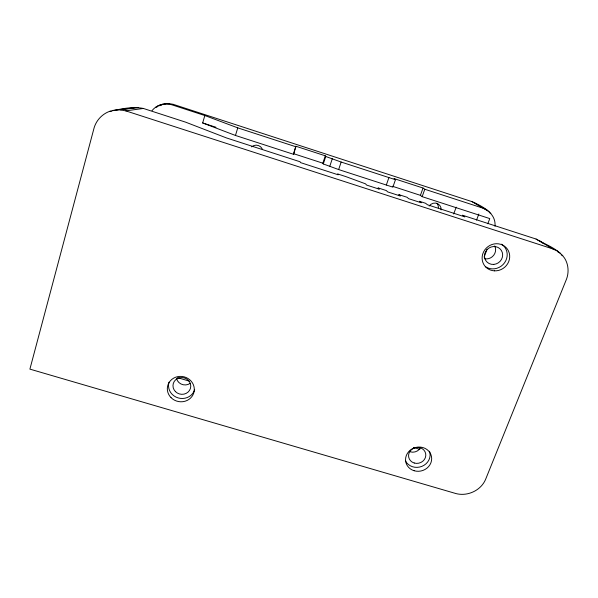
<?xml version="1.0" encoding="UTF-8"?>
<svg xmlns="http://www.w3.org/2000/svg" width="598" height="598" viewBox="0 0 598 598"><rect width="100%" height="100%" fill="white"/><g stroke="black" fill="none" stroke-linecap="round" stroke-linejoin="round"><path stroke-width="0.9" d="M494.965 226.283C496.392 212.903 482.063 206.25 472.046 201.646L173.3 104.358L169.481 103.648L164.637 103.947L169.481 103.648M293.663 154.336L293.521 153.671L322.86 163.194L323.301 163.949L338.647 169.563L392.864 187.144L395.457 179.706L341.152 162.043L325.753 156.489L325.29 155.801L295.898 146.241L293.663 154.336L235.463 135.454L202.655 122.949L204.837 115.534L171.334 104.628L167.447 103.903M235.463 135.454L237.765 127.86L204.837 115.534M293.79 152.849L295.898 146.241M322.86 163.194L325.29 155.801M323.301 163.949L325.753 156.489M329.857 166.08L332.324 158.627M338.647 169.563L341.152 162.043M386.323 185.029L388.909 177.576M487.819 223.757L489.769 218.584L422.158 196.652L420.424 195.344L423.033 188.034L394.045 178.6L395.457 179.706M422.158 196.652L424.797 189.252L423.033 188.034M453.68 213.987L456.192 207.17M476.554 220.116L478.841 214.002M484.111 257.095L487.086 249.269M152.019 110.645C155.525 106.16 161.139 103.917 166.73 103.693M109.479 111.4C102.183 114.083 96.398 120.258 94.148 127.695L29.9 369.123L455.975 493.574C467.419 496.587 480.605 490.659 485.441 479.745L566.56 279.012C569.049 272.247 568.481 264.398 564.632 258.239C557.927 248.581 545.825 244.814 536.07 239.043L462.448 215.213L464.855 216.872L427.503 204.778L425.574 203.275L419.4 201.272L421.246 202.759L408.711 198.7L407.029 197.265L398.754 194.589L400.331 195.987L387.736 191.913L386.323 190.568L378.011 187.877L379.319 189.185L366.656 185.088L365.52 183.833L345.853 176.597L337.586 173.913L338.184 174.803L300.368 162.559L300.159 161.796L226.5 137.944L185.544 122.134L143.371 108.455C132.173 106.22 120.475 109.053 109.479 111.4L111.333 111.161M159.838 105.704L162.028 104.725L159.853 105.001M130.416 108.492L134.946 107.603M155.547 107.281L157.05 107.072M116.251 109.905L120.235 109.845L125.767 110.869L143.371 108.455M171.334 104.628L173.3 104.358M157.625 105.996L159.098 105.801M120.235 109.845L138.474 107.55M112.805 110.428L131.889 108.066M162.208 104.314L164.338 104.052M177.524 377.637L189.118 381.068M413.592 447.483L419.841 449.337M202.655 122.949L215.983 127.277M392.355 186.232L420.424 195.344M125.767 110.869L553.135 249.015L557.717 251.227M237.765 127.86L296.062 146.824M424.797 189.252L483.543 208.358L486.996 210.033M472.046 201.646L489.164 211.692M536.07 239.043L554.211 249.71M557.388 251.571L560.573 253.432M489.254 212.469L490.838 213.404M561.171 254.755L562.778 255.697M475.313 203.223L477.361 204.8M540.383 241.129L543.066 243.199M420.678 447.386A8.409 7.752 -14.9 0 1 410.265 451.841M494.695 245.942A9 8.499 -37.5 0 1 493.709 255.256A9 8.499 -37.5 0 1 484.761 258.785M190.299 383.281A8.649 8.133 11.1 0 1 176.53 378.594M429.528 451.266A13.006 11.945 -14.8 0 1 421.919 466.35A13.006 11.945 -14.8 0 1 405.504 460.961M501.602 244.171A13.941 13.134 -37.1 0 1 504.607 262.716A13.941 13.134 -37.1 0 1 485.554 266.783M194.671 389.732A13.38 12.551 10.9 0 1 178.144 397.909A13.38 12.551 10.9 0 1 169.025 382.167M436.839 203.178A6.585 6.331 -42.2 0 1 438.327 207.835M251.646 146.899A6.81 6.728 64.3 0 1 262.201 148.835M429.162 206.056A6.705 6.443 -41.9 0 1 441.122 209.928M414.137 470.731A13.141 12.057 -14.7 0 0 431.487 456.566A13.141 12.057 -14.7 0 0 410.213 450.219A13.141 12.057 -14.7 0 0 414.137 470.731M171.043 397.633A13.522 12.678 10.8 0 0 193.759 392.946A13.522 12.678 10.8 0 0 177.613 376.665A13.522 12.678 10.8 0 0 171.043 397.633M494.411 270.842A14.098 13.276 -36.9 0 0 508.539 251.1A14.098 13.276 -36.9 0 0 484.769 249.912A14.098 13.276 -36.9 0 0 494.411 270.842M414.25 463.024A8.671 7.961 -14.8 0 0 425.679 453.65A8.671 7.961 -14.8 0 0 411.633 449.472A8.671 7.961 -14.8 0 0 414.25 463.024M493.769 264.413A9.299 8.761 -37.1 0 0 501.333 250.398A9.299 8.761 -37.1 0 0 485.569 251.646A9.299 8.761 -37.1 0 0 493.769 264.413M175.431 391.585A8.918 8.372 10.9 0 0 190.411 388.476A8.918 8.372 10.9 0 0 179.751 377.742A8.918 8.372 10.9 0 0 175.431 391.585"/></g></svg>
